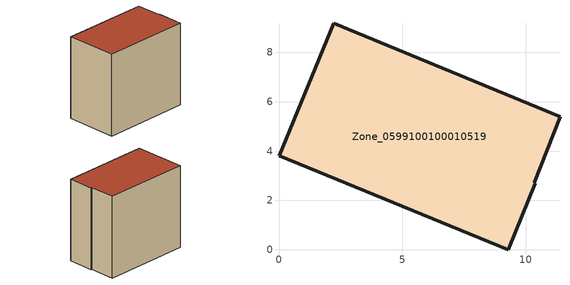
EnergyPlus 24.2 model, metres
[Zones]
Zone_0599100100010519
 floor ground (C_G): 0,3.8 2.21,9.18 11.39,5.4 10.35,2.71 10.4,2.69 9.29,0 z0
 wall outside (C_F): 0,3.8 9.29,0 10.4,2.69 10.35,2.71 11.39,5.4 2.21,9.18 0,3.8 z0:9.24
 roof outside (C_R): 2.21,9.18 0,3.8 9.29,0 10.4,2.69 10.35,2.71 11.39,5.4 z9.24
[BUILDING]
Pand.0599100100010519: North Axis=0; Terrain=City; Loads Convergence Tolerance Value=0.04; Temperature Convergence Tolerance Value=0.4; Solar Distribution=FullExterior; Maximum Number of Warmup Days=25; Minimum Number of Warmup Days=1
[Site:Location]
Rotterdam.The.Hague.AP_ZH_NLD Design_Conditions: Latitude=51.96; Longitude=4.45; Time Zone=1; Elevation=-4.5
[SITE:GROUNDTEMPERATURE:BUILDINGSURFACE]
18, 18, 18, 18, 18, 18, 18, 18, 18, 18, 18, 18
[MATERIAL] Thermal Absorptance=0.9; Solar Absorptance=0.7; Visible Absorptance=0.7
Name | Roughness | Thickness | Conductivity | Density | Specific Heat
G.TC.2015-2018 | MediumSmooth | 0.15 | 0.0428571 | 540 | 1210
F.TC.2015-2018 | Rough | 0.3 | 0.0666667 | 1920 | 840
R.TC.2015-2018 | MediumRough | 0.2 | 0.0333333 | 1500 | 1000
[CONSTRUCTION]
C_G: G.TC.2015-2018
C_F: F.TC.2015-2018
C_R: R.TC.2015-2018
[ZONE]
Zone_0599100100010519: Type=1; Multiplier=1; Ceiling Height=Autocalculate; Volume=Autocalculate; Floor Area=autocalculate; Part of Total Floor Area=Yes
[ZONEINFILTRATION:DESIGNFLOWRATE]
Infil_Zone_0599100100010519: Zone or ZoneList or Space or SpaceList=Zone_0599100100010519; Schedule=AlwaysOn; Design Flow Rate Calculation Method=Flow/Area; Flow Rate per Floor Area=0.0015; Constant Term Coefficient=1; Temperature Term Coefficient=0; Velocity Term Coefficient=0; Velocity Squared Term Coefficient=0
[HVACTEMPLATE:ZONE:IDEALLOADSAIRSYSTEM]
Zone_0599100100010519: Maximum Heating Supply Air Temperature=50; Minimum Cooling Supply Air Temperature=13; Maximum Heating Supply Air Humidity Ratio=0.0156; Minimum Cooling Supply Air Humidity Ratio=0.0077; Heating Limit=NoLimit; Cooling Limit=NoLimit; Dehumidification Control Type=ConstantSensibleHeatRatio; Cooling Sensible Heat Ratio=0.7; Dehumidification Setpoint=60; Humidification Control Type=None; Humidification Setpoint=30; Outdoor Air Method=None; Outdoor Air Flow Rate per Person=0.00944; Outdoor Air Flow Rate per Zone Floor Area=0; Outdoor Air Flow Rate per Zone=0; Demand Controlled Ventilation Type=None; Outdoor Air Economizer Type=NoEconomizer; Heat Recovery Type=None; Sensible Heat Recovery Effectiveness=0.7; Latent Heat Recovery Effectiveness=0.65
[ZONECONTROL:THERMOSTAT]
ThermostatControl_Zone_0599100100010519: Zone or ZoneList=Zone_0599100100010519; Control Type Schedule=DualSetpointControlType; Control 1=Thermostat_Zone_0599100100010519; Temperature Difference Between Cutout And Setpoint=0
[THERMOSTATSETPOINT:DUALSETPOINT]
Thermostat_Zone_0599100100010519: Heating Setpoint Temperature Schedule=HeatingSetpoint_Zone_0599100100010519; Cooling Setpoint Temperature Schedule=CoolingSetpoint_Zone_0599100100010519
[SCHEDULE:COMPACT]
HeatingSetpoint_Zone_0599100100010519: Through: 12/31, For: AllDays, Until: 24:00, 21
CoolingSetpoint_Zone_0599100100010519: Through: 12/31, For: AllDays, Until: 24:00, 24
DualSetpointControlType: Through: 12/31, For: AllDays, Until: 24:00, 4
AlwaysOn: Through: 12/31, For: AllDays, Until: 24:00, 1
